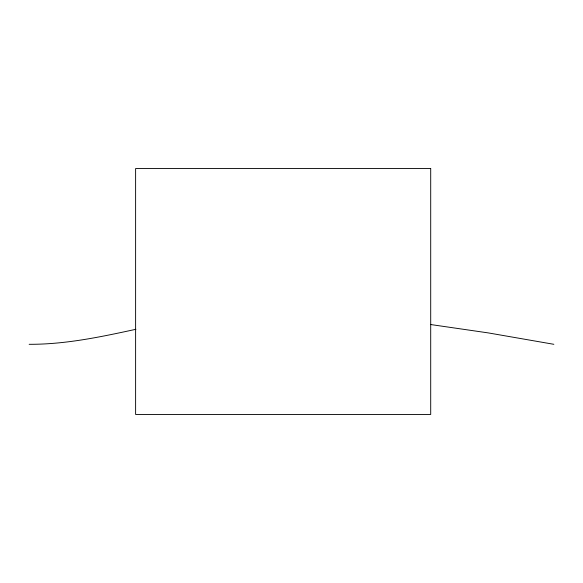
<?xml version="1.0" encoding="UTF-8"?>
<svg xmlns="http://www.w3.org/2000/svg" width="583" height="583" viewBox="0 0 583 583"><rect width="100%" height="100%" fill="white"/><g stroke="black" fill="none" stroke-linecap="round" stroke-linejoin="round"><path stroke-width="0.87" d="M135.89 329.293C100.757 336.938 65.289 344.466 29.15 344.305M430.837 324.563L488.233 332.9L553.85 344.305M430.706 168.545L135.613 168.545L135.613 414.455L430.706 414.455L430.706 168.545"/></g></svg>
